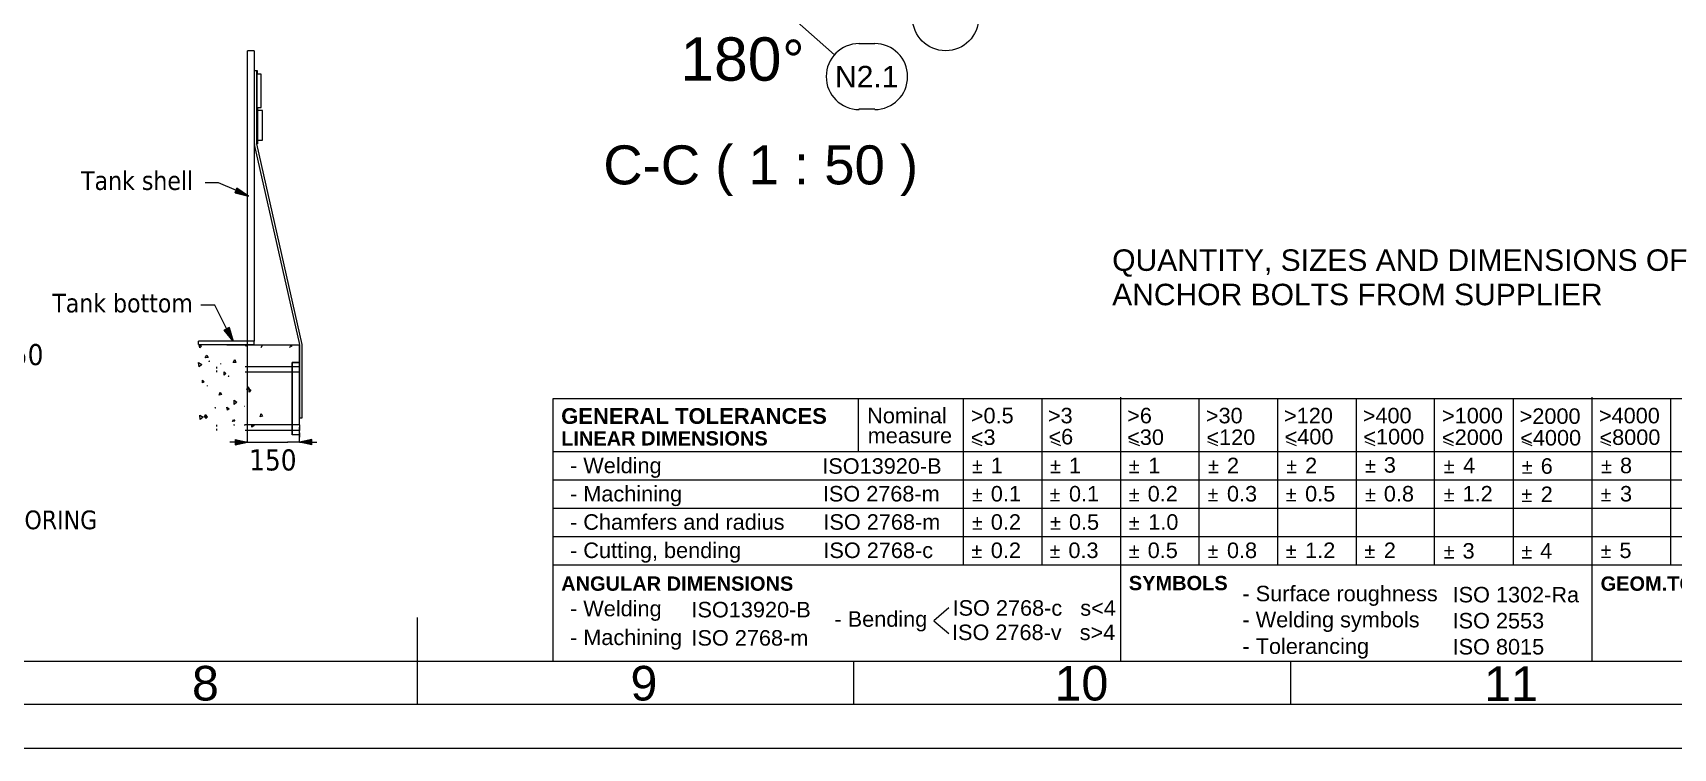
# Model space of a CAD drawing. Header units: millimetres. Extents: x 0 to 62767, y -13570 to 23963.
# Drawn here: x 11442 to 17078, y 0 to 2458 of the extents above; entities that cross this region are included whole.
import ezdxf

# ---------------------------------------------------------------- set-up
doc = ezdxf.new("R2010")
doc.units = ezdxf.units.MM

msp = doc.modelspace()

# ---------------------------------------------------------------- hatches: boundary and pattern name
h = msp.add_hatch(color=7)
h.dxf.hatch_style = 2
h.paths.add_polyline_path([(12182.857, 1897.143), (12142.857, 1923.809), (12137.142, 1908.571)])
h = msp.add_hatch(color=7)
h.dxf.hatch_style = 2
h.paths.add_polyline_path([(12129.524, 1398.095), (12116.19, 1445.714), (12099.047, 1436.19)])
h = msp.add_hatch(color=7)
h.dxf.hatch_style = 2
h.paths.add_polyline_path([(12047.619, 1326.667), (12045.601, 1327.506), (12044.762, 1329.524), (12045.601, 1331.542), (12047.619, 1332.381), (12049.637, 1331.542), (12050.476, 1329.524), (12049.637, 1327.506)])
h = msp.add_hatch(color=7)
h.dxf.hatch_style = 2
h.paths.add_polyline_path([(12114.286, 1275.238), (12112.268, 1276.077), (12111.429, 1278.095), (12112.268, 1280.113), (12114.286, 1280.952), (12116.304, 1280.113), (12117.143, 1278.095), (12116.304, 1276.077)])
h = msp.add_hatch(color=7)
h.dxf.hatch_style = 2
h.paths.add_polyline_path([(12068.571, 1166.667), (12066.553, 1167.506), (12065.714, 1169.524), (12066.553, 1171.542), (12068.571, 1172.381), (12070.589, 1171.542), (12071.428, 1169.524), (12070.589, 1167.506)])
h = msp.add_hatch(color=7)
h.dxf.hatch_style = 2
h.paths.add_polyline_path([(12133.333, 1107.619), (12131.315, 1108.458), (12130.476, 1110.476), (12131.315, 1112.494), (12133.333, 1113.333), (12135.351, 1112.494), (12136.19, 1110.476), (12135.351, 1108.458)])
h = msp.add_hatch(color=7)
h.dxf.hatch_style = 2
h.paths.add_polyline_path([(12169.524, 1107.619), (12167.506, 1108.458), (12166.667, 1110.476), (12167.506, 1112.494), (12169.524, 1113.333), (12171.542, 1112.494), (12172.381, 1110.476), (12171.542, 1108.458)])
h = msp.add_hatch(color=7)
h.dxf.hatch_style = 2
h.paths.add_polyline_path([(12137.142, 1060.952), (12137.142, 1041.905), (12179.048, 1051.429)])
h = msp.add_hatch(color=7)
h.dxf.hatch_style = 2
h.paths.add_polyline_path([(12400, 1060.952), (12358.095, 1051.429), (12400, 1051.429)])
h = msp.add_hatch(color=7)
h.dxf.hatch_style = 2
h.paths.add_polyline_path([(12400, 1051.429), (12358.095, 1051.429), (12400, 1041.905)])

# ---------------------------------------------------------------- linework, layer by layer
at = {"color": 7, "lineweight": 0}
for points in [[(13958.095, 2613.333), (13883.81, 2659.048), (13948.571, 2601.905), (14196.191, 2382.857)], [(12201.904, 2396.19), (12201.904, 1398.095), (12011.428, 1398.095)], [(12182.857, 2396.19), (12179.048, 2396.19)], [(12179.048, 1398.095), (12179.048, 2396.19)], [(12201.904, 2396.19), (12182.857, 2396.19)], [(14280.953, 2420.952), (14269.365, 2420.367), (14258.112, 2418.65), (14247.251, 2415.857), (14236.838, 2412.046), (14226.931, 2407.274), (14217.587, 2401.597), (14208.862, 2395.073), (14200.814, 2387.758), (14193.499, 2379.71), (14186.975, 2370.985), (14181.298, 2361.641), (14176.526, 2351.734), (14172.715, 2341.321), (14169.922, 2330.46), (14168.204, 2319.207), (14167.619, 2307.619), (14168.204, 2296.031), (14169.922, 2284.778), (14172.715, 2273.917), (14176.526, 2263.505), (14181.298, 2253.598), (14186.975, 2244.253), (14193.499, 2235.529), (14200.814, 2227.48), (14208.862, 2220.166), (14217.587, 2213.641), (14226.931, 2207.965), (14236.838, 2203.192), (14247.251, 2199.381), (14258.112, 2196.588), (14269.365, 2194.871), (14280.953, 2194.286)], [(14279.999, 2420.952), (14335.238, 2420.952)], [(14334.275, 2194.286), (14345.863, 2194.87), (14357.116, 2196.586), (14367.977, 2199.378), (14378.39, 2203.188), (14388.298, 2207.959), (14397.643, 2213.635), (14406.368, 2220.158), (14414.417, 2227.472), (14421.733, 2235.52), (14428.258, 2244.244), (14433.936, 2253.588), (14438.709, 2263.494), (14442.521, 2273.906), (14445.315, 2284.767), (14447.033, 2296.02), (14447.62, 2307.608), (14447.036, 2319.196), (14445.32, 2330.449), (14442.528, 2341.31), (14438.718, 2351.723), (14433.946, 2361.631), (14428.271, 2370.975), (14421.747, 2379.701), (14414.433, 2387.75), (14406.386, 2395.065), (14397.662, 2401.591), (14388.318, 2407.268), (14378.411, 2412.042), (14367.999, 2415.854), (14357.138, 2418.648), (14345.885, 2420.366), (14334.298, 2420.952)], [(12211.428, 2327.619), (12201.904, 2327.619)], [(12201.904, 2327.619), (12201.904, 2076.19)], [(12213.333, 2089.524), (12213.333, 2076.19), (12211.428, 2076.19), (12211.428, 2327.619)], [(12213.333, 2316.19), (12213.333, 2327.619), (12211.428, 2327.619)], [(12213.333, 2201.905), (12213.333, 2190.476)], [(14279.999, 2196.19), (14335.238, 2196.19)], [(12201.904, 2074.286), (12358.095, 1386.667)], [(12203.829, 2076.112), (12203.829, 2074.368)], [(12211.427, 2077.144), (12211.474, 2076.065)], [(12367.619, 1386.667), (12211.428, 2076.19)], [(12137.142, 1908.571), (12182.857, 1897.143), (12140.952, 1916.19), (12080, 1942.857), (12034.285, 1942.857)], [(12182.857, 1897.143), (12142.857, 1923.809), (12137.142, 1908.571)], [(12129.524, 1398.095), (12116.19, 1445.714), (12099.047, 1436.19), (12129.524, 1398.095), (12108.571, 1440), (12066.667, 1521.905), (12019.048, 1521.905)], [(12011.428, 1386.667), (12011.428, 1398.095)], [(12011.428, 1386.667), (12201.904, 1386.667), (12201.904, 1398.095), (12182.857, 1398.095)], [(12015.237, 1384.762), (12020.952, 1380.952), (12015.237, 1375.238), (12013.333, 1384.762)], [(12358.095, 1361.905), (12358.095, 1384.762), (12108.571, 1384.762)], [(12173.333, 1380.952), (12173.333, 1384.762)], [(12180.952, 1384.762), (12173.333, 1380.952)], [(12179.048, 1051.429), (12179.048, 1398.095)], [(12179.048, 1384.762), (12180.952, 1384.762)], [(12226.667, 1377.143), (12230.476, 1384.762)], [(12327.618, 1384.762), (12331.428, 1380.952), (12321.905, 1377.143)], [(12358.094, 1385.711), (12358.047, 1386.79)], [(12358.095, 1384.762), (12358.095, 1135.238), (12367.619, 1135.238), (12367.619, 1386.667)], [(12358.095, 1384.762), (12358.095, 1361.905)], [(12358.095, 1110.476), (12358.095, 1361.905)], [(12367.62, 1387.615), (12367.573, 1388.694)], [(12074.286, 1304.762), (12074.286, 1310.476)], [(12074.286, 1291.429), (12074.286, 1297.143)], [(12087.619, 1320), (12087.619, 1321.905)], [(12358.095, 1310.476), (12171.428, 1310.476)], [(12358.095, 1325.714), (12333.333, 1325.714), (12333.333, 1076.19)], [(12358.095, 1076.19), (12333.333, 1076.19), (12333.333, 1325.714), (12358.095, 1325.714)], [(12333.333, 1325.714), (12333.333, 1076.19)], [(12340.952, 1310.476), (12333.333, 1310.476)], [(12358.095, 1325.714), (12350.476, 1325.714)], [(12041.904, 1243.81), (12041.904, 1245.714)], [(12358.095, 1291.429), (12171.428, 1291.429)], [(12177.143, 1232.381), (12180.952, 1241.905)], [(12180.952, 1241.905), (12184.761, 1234.286)], [(12340.952, 1291.429), (12333.333, 1291.429)], [(12089.523, 1215.238), (12081.904, 1213.333), (12085.714, 1222.857)], [(12085.714, 1222.857), (12089.523, 1215.238)], [(12184.761, 1234.286), (12177.143, 1232.381)], [(12184.761, 1234.286), (12190.476, 1230.476)], [(12190.476, 1230.476), (12184.761, 1222.857), (12184.761, 1234.286)], [(19527.619, 1200), (13228.571, 1200), (13228.571, 299.048), (19527.619, 299.048)], [(14278.095, 1200), (14278.095, 1019.048)], [(14638.096, 1200), (14638.096, 630.476)], [(14908.571, 1200), (14908.571, 630.476)], [(15179.048, 1205.714), (15179.048, 299.048)], [(15447.619, 1200), (15447.619, 630.476)], [(15718.095, 1200), (15718.095, 630.476)], [(15988.572, 1200), (15988.572, 630.476)], [(16257.143, 1200), (16257.143, 630.476)], [(16527.619, 1200), (16527.619, 630.476)], [(16798.095, 1205.714), (16798.095, 299.048)], [(17068.571, 1200), (17068.571, 630.476)], [(12030.476, 1137.143), (12036.191, 1146.667)], [(12040, 1139.048), (12030.476, 1137.143)], [(12036.191, 1146.667), (12040, 1139.048)], [(12110.475, 1161.905), (12108.571, 1171.429)], [(12108.571, 1171.429), (12116.19, 1165.714)], [(12116.19, 1165.714), (12110.475, 1161.905)], [(12167.619, 1175.238), (12169.524, 1175.238)], [(12226.667, 1150.476), (12230.476, 1140.952), (12222.858, 1139.048)], [(12222.858, 1139.048), (12226.667, 1150.476)], [(12074.286, 1104.762), (12074.286, 1110.476)], [(12074.286, 1091.429), (12074.286, 1097.143)], [(12358.095, 1110.476), (12171.428, 1110.476)], [(12358.095, 1091.429), (12171.428, 1091.429)], [(12340.952, 1110.476), (12333.333, 1110.476)], [(12340.952, 1091.429), (12333.333, 1091.429)], [(12358.095, 1110.476), (12358.095, 1091.429)], [(12358.095, 1083.81), (12358.095, 1102.857)], [(12400, 1060.952), (12358.095, 1051.429), (12358.095, 1083.81)], [(12137.142, 1051.429), (12118.095, 1051.429)], [(12137.142, 1060.952), (12137.142, 1041.905)], [(12137.142, 1060.952), (12179.048, 1051.429), (12318.096, 1051.429)], [(12137.142, 1041.905), (12179.048, 1051.429), (12137.142, 1051.429)], [(12358.095, 1051.429), (12316.19, 1051.429)], [(12400, 1041.905), (12358.095, 1051.429), (12400, 1051.429)], [(12400, 1051.429), (12400, 1060.952)], [(12400, 1041.905), (12400, 1051.429), (12417.143, 1051.429)], [(13228.571, 1019.048), (18207.619, 1019.048)], [(14668.572, 1053.333), (14702.857, 1040)], [(14939.047, 1053.333), (14973.333, 1040)], [(15207.619, 1053.333), (15243.81, 1040)], [(15478.096, 1053.333), (15512.381, 1040)], [(15748.571, 1053.333), (15782.857, 1040)], [(16019.048, 1053.333), (16053.334, 1040)], [(16287.619, 1053.333), (16321.905, 1040)], [(16558.095, 1053.333), (16592.38, 1040)], [(16828.572, 1053.333), (16862.857, 1040)], [(13228.571, 921.905), (18207.619, 921.905)], [(13228.571, 824.762), (18207.619, 824.762)], [(13228.571, 727.619), (18207.619, 727.619)], [(13228.571, 630.476), (19527.619, 630.476)], [(14588.571, 481.905), (14537.143, 438.095), (14588.571, 394.286)], [(12763.81, 150.476), (12763.81, 449.524)], [(600, 299.048), (24927.618, 299.048)], [(14262.857, 150.476), (14262.857, 299.048)], [(15763.81, 150.476), (15763.81, 299.048)], [(25076.19, 150.476), (449.524, 150.476)], [(0, 0), (25226.665, 0)]]:
    msp.add_lwpolyline(points, dxfattribs=at)
for points in [[(12226.667, 2316.19), (12211.428, 2316.19), (12211.428, 2201.905), (12226.667, 2201.905)], [(12230.476, 2089.524), (12230.476, 2190.476), (12213.333, 2190.476), (12213.333, 2089.524)], [(12142.857, 1923.809), (12182.857, 1897.143), (12137.142, 1908.571)], [(12116.19, 1445.714), (12129.524, 1398.095), (12099.047, 1436.19)], [(12022.857, 1318.095), (12013.333, 1310.476), (12011.428, 1325.714)], [(12040, 1350.476), (12043.809, 1342.857), (12034.285, 1340.952)], [(12135.238, 1335.238), (12139.048, 1325.714), (12129.524, 1325.714)], [(12030.476, 1259.048), (12024.761, 1255.238), (12024.761, 1264.762)], [(12104.762, 1287.619), (12099.047, 1281.905), (12099.047, 1293.333)], [(12142.857, 1188.571), (12133.333, 1180.952), (12133.333, 1196.19)], [(12026.667, 1137.143), (12017.143, 1129.524), (12015.237, 1144.762)], [(12041.904, 1139.048), (12036.191, 1133.333), (12034.285, 1142.857)], [(12131.429, 1129.524), (12135.238, 1123.81), (12127.619, 1121.905)], [(12201.904, 1108.571), (12194.285, 1102.857), (12194.285, 1112.381)]]:
    msp.add_lwpolyline(points, close=True, dxfattribs=at)
at = {"color": 18, "lineweight": 0, "true_color": 0x020000}
msp.add_lwpolyline([(12358.095, 1083.81), (12358.095, 1068.571)], dxfattribs=at)
at = {"color": 7, "lineweight": 0}
msp.add_circle((14578.095, 2509.524), 113.333, dxfattribs=at)

# ---------------------------------------------------------------- texts
at = {"color": 7, "attachment_point": 1}
for s, insert, char_height in [('{\\fArial|b0|i0|c0;180}', (13666.666, 2442.371), 149.03763), ('{\\fAIGDT|b0|i0|c0;~}', (14017.143, 2434.167), 140.83371), ('{\\fArial|b0|i0|c0;N2.1}', (14198.094, 2344.311), 73.83514), ('{\\fArial|b0|i0|c0;C-C ( 1 : 50 )}', (13401.904, 2071.14), 133.99712), ('{\\fTahoma|b0|i0|c0;Tank shell}', (11607.619, 1982.359), 64.26394), ('{\\fArial|b0|i0|c0;QUANTITY, SIZES AND DIMENSIONS OF}', (15150.475, 1713.835), 73.83514), ('{\\fArial|b0|i0|c0;ANCHOR BOLTS FROM SUPPLIER}', (15150.475, 1595.74), 73.83514), ('{\\fTahoma|b0|i0|c0;Tank bottom}', (11508.572, 1561.407), 64.26394), ('{\\fTahoma|b0|i0|c0;50}', (11369.524, 1388.658), 72.46782), ('{\\fArial|b1|i0|c0;GENERAL TOLERANCES}', (13257.144, 1168.495), 54.20901), ('{\\fArial|b0|i0|c0;Nominal}', (14308.572, 1169.516), 53.32538), ('{\\fArial|b0|i0|c0;>0.5}', (14664.761, 1169.516), 53.32538), ('{\\fArial|b0|i0|c0;>3}', (14929.523, 1169.516), 53.32538), ('{\\fArial|b0|i0|c0;>6}', (15201.904, 1169.516), 53.32538), ('{\\fArial|b0|i0|c0;>30}', (15472.381, 1169.516), 53.32538), ('{\\fArial|b0|i0|c0;>120}', (15740.952, 1169.516), 53.32538), ('{\\fArial|b0|i0|c0;>400}', (16011.428, 1169.516), 53.32538), ('{\\fArial|b0|i0|c0;>1000}', (16283.808, 1169.516), 53.32538), ('{\\fArial|b0|i0|c0;>2000}', (16550.476, 1167.611), 53.32538), ('{\\fArial|b0|i0|c0;>4000}', (16822.858, 1169.516), 53.32538), ('{\\fArial|b1|i0|c0;LINEAR DIMENSIONS}', (13257.144, 1089.166), 49.16631), ('{\\fArial|b0|i0|c0;measure}', (14310.475, 1100.944), 53.32538), ('{\\fArial|b0|i0|c0;<3}', (14664.761, 1095.23), 53.32538), ('{\\fArial|b0|i0|c0;<6}', (14931.429, 1097.135), 53.32538), ('{\\fArial|b0|i0|c0;<30}', (15201.904, 1095.23), 53.32538), ('{\\fArial|b0|i0|c0;<120}', (15474.285, 1095.23), 53.32538), ('{\\fArial|b0|i0|c0;<400}', (15742.856, 1097.135), 53.32538), ('{\\fArial|b0|i0|c0;<1000}', (16013.334, 1097.135), 53.32538), ('{\\fArial|b0|i0|c0;<2000}', (16283.808, 1095.23), 53.32538), ('{\\fArial|b0|i0|c0;<4000}', (16552.38, 1093.325), 53.32538), ('{\\fArial|b0|i0|c0;<8000}', (16824.761, 1095.23), 53.32538), ('{\\fTahoma|b0|i0|c0;150}', (12184.761, 1026.753), 72.46782), ('{\\fArial|b0|i0|c0;- Welding}', (13287.62, 998.087), 53.32538), ('{\\fArial|b0|i0|c0;ISO13920-B}', (14154.285, 996.183), 53.32538), ('{\\fAIGDT|b0|i0|c0;`}', (14668.572, 995.352), 50.59075), ('{\\fArial|b0|i0|c0;1}', (14733.334, 998.087), 53.32538), ('{\\fAIGDT|b0|i0|c0;`}', (14937.143, 995.352), 50.59075), ('{\\fArial|b0|i0|c0;1}', (15001.905, 998.087), 53.32538), ('{\\fAIGDT|b0|i0|c0;`}', (15207.619, 995.352), 50.59075), ('{\\fArial|b0|i0|c0;1}', (15274.286, 998.087), 53.32538), ('{\\fAIGDT|b0|i0|c0;`}', (15479.999, 995.352), 50.59075), ('{\\fArial|b0|i0|c0;2}', (15544.761, 998.087), 53.32538), ('{\\fAIGDT|b0|i0|c0;`}', (15748.571, 995.352), 50.59075), ('{\\fArial|b0|i0|c0;2}', (15813.333, 998.087), 53.32538), ('{\\fAIGDT|b0|i0|c0;`}', (16019.048, 997.258), 50.59075), ('{\\fArial|b0|i0|c0;3}', (16083.809, 999.992), 53.32538), ('{\\fAIGDT|b0|i0|c0;`}', (16289.523, 995.352), 50.59075), ('{\\fArial|b0|i0|c0;4}', (16356.191, 998.087), 53.32538), ('{\\fAIGDT|b0|i0|c0;`}', (16558.094, 993.448), 50.59075), ('{\\fArial|b0|i0|c0;6}', (16622.856, 996.183), 53.32538), ('{\\fAIGDT|b0|i0|c0;`}', (16830.476, 995.352), 50.59075), ('{\\fArial|b0|i0|c0;8}', (16895.238, 998.087), 53.32538), ('{\\fArial|b0|i0|c0;- Machining}', (13287.62, 900.944), 53.32538), ('{\\fArial|b0|i0|c0;ISO 2768-m}', (14156.191, 900.944), 53.32538), ('{\\fAIGDT|b0|i0|c0;`}', (14668.572, 898.21), 50.59075), ('{\\fArial|b0|i0|c0;0.1}', (14733.334, 900.944), 53.32538), ('{\\fAIGDT|b0|i0|c0;`}', (14935.238, 898.21), 50.59075), ('{\\fArial|b0|i0|c0;0.1}', (15001.905, 900.944), 53.32538), ('{\\fAIGDT|b0|i0|c0;`}', (15207.619, 898.21), 50.59075), ('{\\fArial|b0|i0|c0;0.2}', (15272.38, 900.944), 53.32538), ('{\\fAIGDT|b0|i0|c0;`}', (15478.096, 898.21), 50.59075), ('{\\fArial|b0|i0|c0;0.3}', (15544.761, 900.944), 53.32538), ('{\\fAIGDT|b0|i0|c0;`}', (15746.667, 898.21), 50.59075), ('{\\fArial|b0|i0|c0;0.5}', (15813.333, 900.944), 53.32538), ('{\\fAIGDT|b0|i0|c0;`}', (16019.048, 898.21), 50.59075), ('{\\fArial|b0|i0|c0;0.8}', (16083.809, 900.944), 53.32538), ('{\\fAIGDT|b0|i0|c0;`}', (16289.523, 898.21), 50.59075), ('{\\fArial|b0|i0|c0;1.2}', (16354.285, 900.944), 53.32538), ('{\\fAIGDT|b0|i0|c0;`}', (16556.191, 896.305), 50.59075), ('{\\fArial|b0|i0|c0;2}', (16622.856, 899.04), 53.32538), ('{\\fAIGDT|b0|i0|c0;`}', (16828.572, 898.21), 50.59075), ('{\\fArial|b0|i0|c0;3}', (16895.238, 900.944), 53.32538), ('{\\fTahoma|b0|i0|c0;TANK ANCHORING}', (10965.715, 816.645), 64.26394), ('{\\fArial|b0|i0|c0;- Chamfers and radius}', (13287.62, 803.802), 53.32538), ('{\\fArial|b0|i0|c0;ISO 2768-m}', (14158.094, 803.802), 53.32538), ('{\\fAIGDT|b0|i0|c0;`}', (14668.572, 801.067), 50.59075), ('{\\fArial|b0|i0|c0;0.2}', (14733.334, 803.802), 53.32538), ('{\\fAIGDT|b0|i0|c0;`}', (14937.143, 801.067), 50.59075), ('{\\fArial|b0|i0|c0;0.5}', (15001.905, 803.802), 53.32538), ('{\\fAIGDT|b0|i0|c0;`}', (15207.619, 801.067), 50.59075), ('{\\fArial|b0|i0|c0;1.0}', (15274.286, 803.802), 53.32538), ('{\\fArial|b0|i0|c0;- Cutting, bending}', (13287.62, 706.659), 53.32538), ('{\\fArial|b0|i0|c0;ISO 2768-c}', (14158.094, 706.659), 53.32538), ('{\\fAIGDT|b0|i0|c0;`}', (14666.666, 703.924), 50.59075), ('{\\fArial|b0|i0|c0;0.2}', (14733.334, 706.659), 53.32538), ('{\\fAIGDT|b0|i0|c0;`}', (14935.238, 703.924), 50.59075), ('{\\fArial|b0|i0|c0;0.3}', (15000, 706.659), 53.32538), ('{\\fAIGDT|b0|i0|c0;`}', (15207.619, 703.924), 50.59075), ('{\\fArial|b0|i0|c0;0.5}', (15272.38, 706.659), 53.32538), ('{\\fAIGDT|b0|i0|c0;`}', (15478.096, 703.924), 50.59075), ('{\\fArial|b0|i0|c0;0.8}', (15544.761, 706.659), 53.32538), ('{\\fAIGDT|b0|i0|c0;`}', (15746.667, 703.924), 50.59075), ('{\\fArial|b0|i0|c0;1.2}', (15813.333, 706.659), 53.32538), ('{\\fAIGDT|b0|i0|c0;`}', (16017.143, 703.924), 50.59075), ('{\\fArial|b0|i0|c0;2}', (16083.809, 706.659), 53.32538), ('{\\fAIGDT|b0|i0|c0;`}', (16289.523, 702.019), 50.59075), ('{\\fArial|b0|i0|c0;3}', (16354.285, 704.754), 53.32538), ('{\\fAIGDT|b0|i0|c0;`}', (16556.191, 702.019), 50.59075), ('{\\fArial|b0|i0|c0;4}', (16620.953, 704.754), 53.32538), ('{\\fAIGDT|b0|i0|c0;`}', (16828.572, 703.924), 50.59075), ('{\\fArial|b0|i0|c0;5}', (16893.333, 706.659), 53.32538), ('{\\fArial|b1|i0|c0;ANGULAR DIMENSIONS}', (13257.144, 590.119), 49.16631), ('{\\fArial|b1|i0|c0;SYMBOLS}', (15207.619, 592.023), 49.16631), ('{\\fArial|b1|i0|c0;GEOM.TOL.}', (16828.572, 590.119), 49.16631), ('{\\fArial|b0|i0|c0;- Welding}', (13287.62, 506.659), 53.32538), ('{\\fArial|b0|i0|c0;ISO 2768-c   s<4}', (14601.904, 508.564), 53.32538), ('{\\fArial|b0|i0|c0;- Surface roughness}', (15598.095, 558.087), 53.32538), ('{\\fArial|b0|i0|c0;ISO 1302-Ra}', (16319.999, 554.278), 53.32538), ('{\\fArial|b0|i0|c0;ISO13920-B}', (13704.762, 502.849), 53.32538), ('{\\fArial|b0|i0|c0;- Bending}', (14196.191, 470.468), 53.32538), ('{\\fArial|b0|i0|c0;- Welding symbols}', (15598.095, 468.563), 53.32538), ('{\\fArial|b0|i0|c0;ISO 2553}', (16319.999, 464.754), 53.32538), ('{\\fArial|b0|i0|c0;- Machining}', (13287.62, 407.611), 53.32538), ('{\\fArial|b0|i0|c0;ISO 2768-m}', (13704.762, 405.706), 53.32538), ('{\\fArial|b0|i0|c0;ISO 2768-v   s>4}', (14599.999, 424.754), 53.32538), ('{\\fArial|b0|i0|c0;- Tolerancing}', (15598.095, 377.135), 53.32538), ('{\\fArial|b0|i0|c0;ISO 8015}', (16319.999, 375.23), 53.32538), ('{\\fArial|b0|i0|c0;8}', (11988.571, 282.766), 118.95664), ('{\\fArial|b0|i0|c0;9}', (13495.239, 282.766), 118.95664), ('{\\fArial|b0|i0|c0;10}', (14952.381, 282.766), 118.95664), ('{\\fArial|b0|i0|c0;11}', (16428.571, 280.861), 118.95664)]:
    msp.add_mtext(s, dxfattribs=dict(at, insert=insert, char_height=char_height))

doc.saveas('drawing.dxf')
